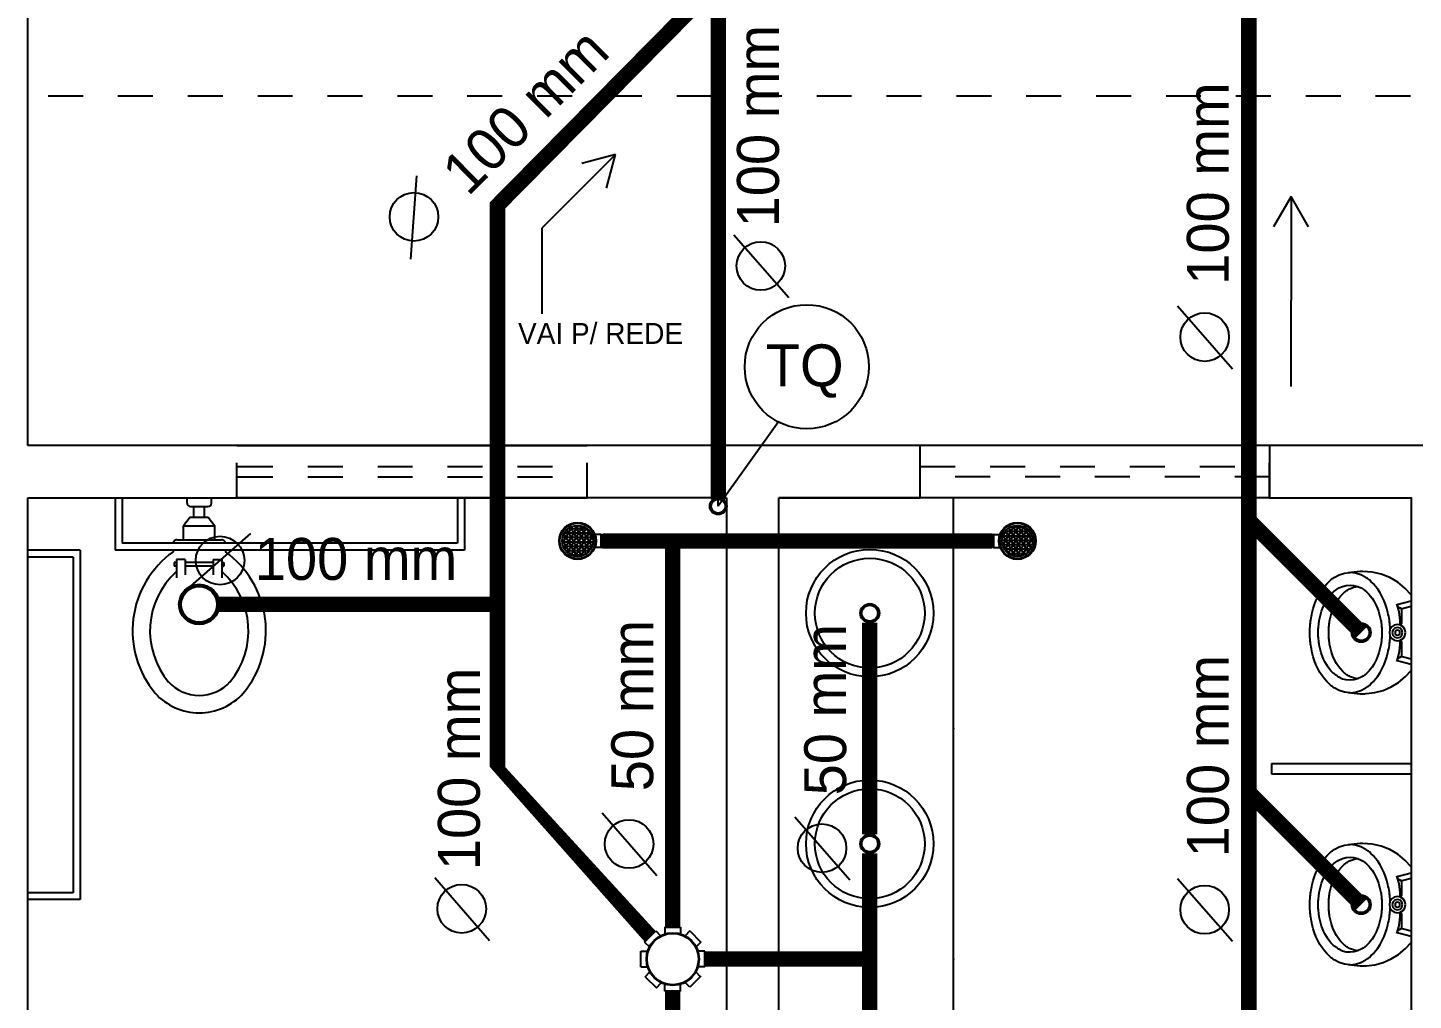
# Model space of a CAD drawing. Header units: millimetres. Extents: x 865.6 to 932.6, y 407.2 to 470.5.
# Drawn here: x 887.165 to 891.131, y 450.957 to 453.741 of the extents above; entities that cross this region are included whole.
import ezdxf

# ---------------------------------------------------------------- set-up
doc = ezdxf.new("R2010")
doc.units = ezdxf.units.MM
doc.linetypes.add('ACAD_ISO03W100', pattern=[30, 12, -18])
doc.layers.get('0').update_dxf_attribs({"color": 5})
for name, color, linetype in [('can01', 1, 'Continuous'), ('can02', 2, 'Continuous'), ('COTAS-TEXTOS', 1, 'Continuous'), ('Fios', 10, 'Continuous'), ('Janela', 2, 'Continuous'), ('pena 01', 1, 'Continuous'), ('pena02', 2, 'Continuous'), ('texto hidro', 1, 'Continuous'), ('TIGRECAD', 1, 'Continuous')]:
    doc.layers.add(name, color=color, linetype=linetype)
doc.styles.get("Standard").update_dxf_attribs({"font": 'ERASLGHT.TTF'})

msp = doc.modelspace()

# ---------------------------------------------------------------- hatches: boundary and pattern name
at = {"layer": 'TIGRECAD'}
h = msp.add_hatch(dxfattribs=at)
h.set_pattern_fill('NET3', color=256, scale=0.004, angle=-2.544443745170813e-14, style=0)
h.set_pattern_definition([(359.9999999999999, (605.6770176010723, 284.7695070078972), (6.221000277417676e-18, 0.0127), []), (59.99999999999996, (605.6770176010723, 284.7695070078972), (-0.01099852262806237, 0.006350000000000006), []), (119.9999999999999, (605.6770176010723, 284.7695070078972), (-0.01099852262806237, -0.006349999999999992), [])])
h.paths.add_polyline_path([(888.6939469389241, 452.2720642312991, 1), (888.782946938924, 452.2720642312991, 1)])
h = msp.add_hatch(dxfattribs=at)
h.set_pattern_fill('NET3', color=256, scale=0.004, angle=-180, style=0)
h.set_pattern_definition([(180, (1173.058729016371, 619.7746214547008), (-4.665750208063257e-18, -0.0127), []), (240, (1173.058729016371, 619.7746214547008), (0.01099852262806237, -0.006350000000000004), []), (299.9999999999999, (1173.058729016371, 619.7746214547008), (0.01099852262806237, 0.006349999999999994), [])])
h.paths.add_polyline_path([(890.0417996785195, 452.2720642312989, 1), (889.9527996785196, 452.2720642312989, 1)])

# ---------------------------------------------------------------- linework, layer by layer
at = {"color": 0}
msp.add_line((889.8145137147093, 452.3952476197102), (889.3145137147105, 452.3952476197101), dxfattribs=at)
for p in [(889.8145137147104, 451.7352476197103), (889.8145137147101, 451.0752476197105)]:
    msp.add_point(p, dxfattribs=at)
at = {"layer": 'can01'}
for p, q in [((890.6616069572416, 453.5581543771809), (890.6616069572416, 453.5581543771809)), ((888.6368740035352, 452.9215940064497), (888.6368740035352, 453.1683833185859)), ((890.7808758732019, 452.7135943597571), (890.7808758732019, 452.9603836718934)), ((889.3132250604546, 452.6124420043375), (889.1411139504639, 452.3713466909139)), ((889.1411139504639, 452.3713466909139), (889.1411139504639, 452.4638603663465))]:
    msp.add_line(p, q, dxfattribs=at)
at = {"layer": 'can01', "const_width": 0.04401018290937377}
for points in [[(889.1411139504636, 453.8952476197094), (889.1411139504639, 452.391346690914)], [(890.6598348055804, 447.9572012435547), (890.6598348055804, 447.9572012435547), (890.6598348055804, 453.8952476197094)], [(890.9815892395665, 452.0094959420077), (890.6598348055804, 452.3312503759937)], [(888.809946938924, 452.2720642312989), (889.0108268287609, 452.2720642312989)], [(889.0109992384023, 451.1667476197105), (889.0108268287609, 452.2720642312989), (889.9257996785196, 452.272064231299)], [(888.5092892444816, 452.0902755056707), (887.7062033015935, 452.0902755056707)], [(889.5748821376487, 451.4325976197104), (889.5748821376476, 452.0378976197102)], [(890.9815892395665, 451.2309260744865), (890.6558835922656, 451.5566317217874)], [(889.57488213765, 450.7725976197106), (889.5748821376488, 451.3778976197104)], [(889.5748821376494, 451.0752476197105), (889.1024992384022, 451.0752476197104)], [(888.8679713958451, 450.1809939208902), (889.0109992384023, 450.3240217634474), (889.0109992384023, 450.9837476197105)]]:
    msp.add_lwpolyline(points, dxfattribs=at)
at = {"layer": 'can01'}
for centre, radius in [((889.3946001719919, 452.7703624400236), 0.1776535189209678), ((889.1411139504639, 452.3713466909139), 0.0241871535239407), ((889.1411139504639, 452.3713466909139), 0.02000000000011123)]:
    msp.add_circle(centre, radius, dxfattribs=at)
at = {"layer": 'can02', "color": 0}
for p, q in [((887.1645137147118, 452.5452476197094), (887.1645137147118, 454.4952476197096)), ((887.763290410008, 452.5452476197091), (887.1645137147118, 452.5452476197094)), ((888.7662904100075, 452.5452476197088), (887.753537969578, 452.5452476197088)), ((887.7632904100083, 452.5452476197096), (888.7662904100082, 452.5452476197094)), ((889.7195137147123, 452.5452476197086), (888.7662904100075, 452.5452476197088)), ((889.7195137147123, 452.3952476197102), (889.7195137147123, 452.5452476197086)), ((887.1645137147116, 450.5952476197095), (887.1645137147113, 452.3952476197093)), ((887.1645137147113, 452.3952476197093), (887.763290410008, 452.3952476197093)), ((887.7632904100083, 452.3952476197093), (888.7662904100082, 452.3952476197093)), ((889.1645137147109, 452.3952476197093), (889.1645137147123, 449.9052476197095)), ((889.3145137147112, 449.7552476197095), (889.3145137147108, 452.3952476197104)), ((889.3145137147108, 452.3952476197104), (889.7195137147123, 452.3952476197102))]:
    msp.add_line(p, q, dxfattribs=at)
msp.add_lwpolyline([(891.2745137147142, 452.5452476197081), (890.7195137147128, 452.5452476197083), (890.7195137147128, 452.3952476197098), (891.1245137147141, 452.3952476197098), (891.1245137147141, 446.5452476197094), (889.3145137147117, 446.5452476197096)], dxfattribs=at)
at = {"layer": 'Fios', "color": 0}
for p, q in [((887.6204743924613, 452.3952476197106), (887.6904743924613, 452.3952476197106)), ((887.6204743924613, 452.3802476197096), (887.6204743924613, 452.3952476197097)), ((887.6204743924613, 452.3952476197097), (887.6904743924613, 452.3952476197097)), ((887.6904743924613, 452.3802476197097), (887.6904743924613, 452.3952476197097)), ((889.8145137147093, 449.7552476197109), (889.8145137147108, 452.3952476197102)), ((887.6299743924612, 452.3402476197097), (887.6104743924614, 452.3152476197098)), ((887.6299743924612, 452.3402476197097), (887.6809743924614, 452.3402476197098)), ((887.6304743924613, 452.3702476197096), (887.6804743924613, 452.3702476197097)), ((887.6399743924612, 452.3402476197097), (887.6399743924612, 452.3702476197096)), ((887.6709743924614, 452.3402476197098), (887.6709743924614, 452.3702476197097)), ((887.6809743924614, 452.3402476197098), (887.7004743924615, 452.3152476197098)), ((887.6104743924614, 452.2752476197096), (887.6104743924614, 452.3152476197098)), ((887.6104743924614, 452.3152476197098), (887.7004743924615, 452.3152476197098)), ((887.7004743924615, 452.2752476197097), (887.7004743924615, 452.3152476197098)), ((887.5917556424615, 452.2752476197096), (887.7191931424613, 452.2752476197097)), ((887.5804743924614, 452.2452476197097), (887.5804743924614, 452.2404546197614)), ((887.5899489036908, 452.2189824103936), (887.5899489036908, 452.1659062923865)), ((887.614981304873, 452.2189824103936), (887.5899489036908, 452.2189824103936)), ((887.614981304873, 452.2189824103936), (887.614981304873, 452.1750033131585)), ((887.6953252983144, 452.2189824103937), (887.6953252983144, 452.1750033131586)), ((887.6953252983144, 452.2189824103937), (887.7203576994968, 452.2189824103937)), ((887.7203576994968, 452.2189824103937), (887.7203576994968, 452.1659062923866)), ((887.7304743924615, 452.2452476197099), (887.7304743924615, 452.2404546197614)), ((887.5899489036908, 452.2100434358334), (887.584063807567, 452.2100434358334)), ((887.584063807567, 452.2100434358334), (887.584063807567, 452.1993514991062)), ((887.5899489036908, 452.1993514991062), (887.584063807567, 452.1993514991062)), ((887.6953252983144, 452.2100434358334), (887.614981304873, 452.2100434358334)), ((887.6953252983144, 452.1993514991062), (887.614981304873, 452.1993514991062)), ((887.7203576994968, 452.2100434358334), (887.7262427956205, 452.2100434358334)), ((887.7203576994968, 452.1993514991062), (887.7262427956205, 452.1993514991062)), ((887.7262427956205, 452.2100434358334), (887.7262427956205, 452.1993514991062))]:
    msp.add_line(p, q, dxfattribs=at)
for points in [[(890.9042140810307, 452.1674342856473), (890.9184506679626, 452.1749054526891), (890.933679493814, 452.1796731856638), (890.9495376212881, 452.1816469312383)], [(890.9789267430119, 452.1843093236556), (890.9437775672695, 452.1811251216963)], [(890.9949150376478, 452.167434285648), (890.9806785215419, 452.1749054526894), (890.9654496956905, 452.179673185664), (890.9495376212881, 452.1816469312383)], [(890.9827327985499, 452.1845675557912), (890.9789267430119, 452.1843093236558)], [(890.9865465033117, 452.1846535387348), (890.9827327985499, 452.1845675557912)], [(891.0632876261702, 452.1669477100121), (891.0386769916972, 452.1767163002272), (891.0129492163928, 452.1826522396858), (890.9865465033117, 452.1846535387348)], [(890.8703079750112, 452.1340672374391), (890.8762889067802, 452.1418936330257), (890.8828438136525, 452.1492634478496), (890.8897659718082, 452.1563121723317)], [(890.9024162300916, 452.1261722467285), (890.9072529654409, 452.1302593050085), (890.9124165811695, 452.1339348633688), (890.9178114265646, 452.1372843027312)], [(890.9178114265646, 452.1372843027312), (890.927838567633, 452.1420057862314), (890.938509943343, 452.1448622401907), (890.9495646301657, 452.1458215449517)], [(890.9495646301657, 452.1458215449517), (890.960619210749, 452.1448622401909), (890.971290551046, 452.1420057862316), (890.9813176921143, 452.1372843027315)], [(890.9533575120402, 452.1370229542457), (890.9595870081757, 452.1391959712906), (890.9659874255126, 452.1407183793405), (890.9725103189658, 452.1415459120529)], [(890.9813176921143, 452.1372843027315), (890.9867125375094, 452.1339348633693), (890.9918761532381, 452.1302593050092), (890.9967128885874, 452.1261722467292)], [(891.0288212144942, 452.1340672374403), (891.022840194192, 452.1418936330266), (891.0162853050265, 452.1492634478503), (891.0093631468708, 452.1563121723324)], [(891.1245137147134, 452.1174093524022), (891.1066707665675, 452.1369730218122), (891.086144498981, 452.1535809390031), (891.0632876261702, 452.1669477100121)], [(890.8412252004923, 452.0673325744139), (890.8442035373992, 452.0786429790436), (890.847874261875, 452.0897552829375), (890.8520528186846, 452.1006997642741)], [(890.8520528186846, 452.1006997642741), (890.8572809393272, 452.1122711632592), (890.8634038244036, 452.1233935244662), (890.8703079750112, 452.1340672374391)], [(890.8774223199196, 452.0928359370686), (890.8817567208146, 452.1005484087965), (890.8866019553016, 452.1079508744743), (890.8918822571088, 452.115060190726)], [(890.8965372348562, 452.0649424752258), (890.9004985058973, 452.0764112471226), (890.905457451765, 452.0874929541206), (890.9112104295768, 452.0982102251745)], [(890.9112104295768, 452.0982102251745), (890.9163081592815, 452.1061274198827), (890.9221241900716, 452.1135259547096), (890.9285836587096, 452.1203891500974)], [(891.0072468615704, 452.1150601907267), (891.0125271987908, 452.107950874475), (891.0173724863976, 452.1005484087972), (891.0217068695861, 452.0928359370695)], [(891.0470763708211, 452.1006997642754), (891.0418481970585, 452.1122711632603), (891.0357253119821, 452.1233935244674), (891.0288212144942, 452.1340672374403)], [(891.057904130666, 452.0673325744152), (891.0549256432535, 452.078642979045), (891.0512549364839, 452.0897552829389), (891.0470763708211, 452.1006997642754)], [(891.1245139980181, 452.099513992907), (891.0845966948823, 452.0890697518179)], [(891.1245137147134, 452.1174093524022), (891.1245137147148, 451.9015825316145)], [(890.8680778720914, 452.0706121083682), (890.8707889907951, 452.0781846276274), (890.87391548715, 452.0855939280287), (890.8774223199196, 452.0928359370686)], [(891.0217068695861, 452.0928359370695), (891.0252136492361, 452.0855939280299), (891.0283401632976, 452.0781846276285), (891.0310512465885, 452.0706121083693)], [(891.0910656413926, 452.0624302717596), (891.0891903774734, 452.0725245560162), (891.0866931891494, 452.082478179543), (891.0835813006872, 452.0922622452716)], [(891.0928902352312, 452.0310912560968), (891.0929198345325, 452.0419951574255), (891.0923104817687, 452.0522390265065), (891.0910656413926, 452.0624302717596)], [(891.0971089532914, 452.0758518267943), (891.0971089532918, 452.0356482138303)], [(891.1245139980183, 452.084297844936), (891.0983634181853, 452.0774555293179)], [(891.0852685211839, 452.032630028362), (891.0762636847348, 452.0308120273836), (891.0689102307513, 452.025854232441), (891.0639524358087, 452.0185007784572), (891.0621344348303, 452.0094959420084)], [(891.0852685211839, 452.0243675915957), (891.0777623660254, 452.0223371475867), (891.0724270323012, 452.0170019201015), (891.0703965882922, 452.0094959420084)], [(891.1084024658853, 452.0094959420086), (891.106584464907, 452.0185007784575), (891.1016266699644, 452.0258542324412), (891.0942732868068, 452.0308120273836), (891.0852685211839, 452.032630028362)], [(891.1001403124237, 452.0094959420086), (891.0981098684147, 452.0170019201017), (891.0927745701033, 452.0223371475867), (891.0852685211839, 452.0243675915957)], [(891.0917368382597, 452.0313241191062), (891.0943216610658, 452.0317418330536), (891.0954519047345, 452.0323397828078)], [(891.0954519047345, 452.0323397828078), (891.0963450578734, 452.033254785813), (891.0969111358604, 452.034384994069), (891.0971089532918, 452.0356482138305)], [(890.8584037285448, 452.009495942007), (890.858479512523, 452.0150518283559)], [(890.858479512523, 452.0039399140056), (890.8584037285448, 452.009495942007)], [(891.0406497478098, 452.0150518283571), (891.0407253901358, 452.0094959420081)], [(891.0407253901358, 452.0094959420081), (891.0406497478098, 452.0039399140068)], [(891.0621344348303, 452.0094959420084), (891.0639524358089, 452.000491034733), (891.0689102307515, 451.9931375099233), (891.0762636847353, 451.9881796441545), (891.0852685211842, 451.9863615723501)], [(891.0703965882922, 452.0094959420084), (891.0724270323012, 452.0019897868498), (891.0777623660256, 451.9966544531254), (891.0852685211842, 451.9946240091164)], [(891.0852685211842, 451.9863615723501), (891.094273286807, 451.9881796441545), (891.1016266699644, 451.9931375099235), (891.106584464907, 452.0004910347333), (891.1084024658853, 452.0094959420086)], [(891.0852685211842, 451.9946240091164), (891.0927745701035, 451.9966544531254), (891.0981098684147, 452.00198978685), (891.1001403124237, 452.0094959420086)], [(891.0910656413935, 451.9565614706047), (891.0923104817693, 451.9667526804445), (891.092919834533, 451.9769965495258), (891.0928902358671, 451.9879004046915)], [(891.095451904735, 451.9866518179043), (891.094321661066, 451.9872499093104), (891.0917368806154, 451.9876675410331)], [(891.097108953292, 451.983343386882), (891.0969111358609, 451.9846066774697), (891.0963450578734, 451.9857368857253), (891.095451904735, 451.9866518179043)], [(891.097108953292, 451.9833433868818), (891.0971089532923, 451.9429451436635)], [(890.8520528186859, 451.9182918364346), (890.8478742618759, 451.9292364594234), (890.8442035374001, 451.9403487987305), (890.8412252004932, 451.9516591679472)], [(890.8774223199207, 451.9261556636405), (890.873915487151, 451.9333977789198), (890.870788990796, 451.940807114734), (890.8680778720923, 451.9483796339933)], [(890.9112104295782, 451.9207813755353), (890.9054574517659, 451.9314987174151), (890.9004985058982, 451.9425803890002), (890.8965372348571, 451.9540492671362)], [(891.0310512465894, 451.9483796339945), (891.0283401632987, 451.9408071147351), (891.0252136492372, 451.9333977789209), (891.0217068695874, 451.9261556636415)], [(891.0470763708222, 451.918291836436), (891.0512549364853, 451.9292364594247), (891.0549256432546, 451.9403487987319), (891.0579041306669, 451.9516591679486)], [(891.0835813006884, 451.9267294970927), (891.0866931891505, 451.9365135628212), (891.0891903774741, 451.9464671863481), (891.0910656413935, 451.9565614706047)], [(891.0983431697464, 451.9415413694113), (891.1245137147143, 451.9346937557763)], [(890.8703079750126, 451.8849243632702), (890.8634038244049, 451.8955981470691), (890.8572809393286, 451.9067205436892), (890.8520528186859, 451.9182918364346)], [(890.8918822571104, 451.9039316932882), (890.8866580673184, 451.9110854883608), (890.8817835108061, 451.9184679810652), (890.8774223199207, 451.9261556636405)], [(890.9024162300934, 451.8928196372857), (890.8985488568178, 451.8961451374099), (890.8950782516231, 451.8999072807361), (890.8918822571104, 451.9039316932882)], [(890.928583658711, 451.8986027339175), (890.9221241900732, 451.905465858479), (890.9163081592828, 451.9128643578923), (890.9112104295782, 451.9207813755353)], [(891.0217068695874, 451.9261556636415), (891.0173724863989, 451.9184433335662), (891.0125271987922, 451.9110408678883), (891.0072468615717, 451.9039316932889)], [(891.0288212144956, 451.8849243632714), (891.0357253119837, 451.8955981470702), (891.0418481970601, 451.9067205436903), (891.0470763708222, 451.918291836436)], [(891.0675737413408, 451.8542063546487), (891.0887570276886, 451.8672522477945), (891.1078334486137, 451.8831246000265), (891.1245137147148, 451.9015825316147)], [(891.0845967366545, 451.9299221218783), (891.1245137147148, 451.9194776078051)], [(890.88976597181, 451.8626797116825), (890.8828438136543, 451.8697284007516), (890.8762889067821, 451.8770981447491), (890.8703079750126, 451.8849243632702)], [(890.9051920484831, 451.8911866696188), (890.9024162300934, 451.8928196372857)], [(890.9495646301675, 451.8731700557586), (890.9384176745803, 451.873995605339), (890.9277017315167, 451.876769511423), (890.9178114265665, 451.8817074396312)], [(890.9813176921161, 451.8817074396314), (890.9712943933664, 451.8770052916697), (890.9606209459912, 451.8741645965282), (890.9495646301675, 451.8731700557586)], [(890.9724778805917, 451.8774479550942), (890.96596612455, 451.8782772584606), (890.9595766144398, 451.8797988165967), (890.9533575120417, 451.8819687881172)], [(890.9967128885887, 451.8928196372864), (890.9918761532394, 451.8887324727672), (890.9867125375113, 451.8850568081674), (890.9813176921161, 451.8817074396314)], [(891.0093631468726, 451.8626797116832), (891.0162853050283, 451.8697284007523), (891.0228401941936, 451.87709814475), (891.0288212144956, 451.8849243632714)], [(890.9495376212903, 451.8373448111241), (890.9336794938163, 451.8393185566987), (890.9184506679649, 451.8440862188473), (890.9042140810329, 451.85155717341)], [(890.9437775672718, 451.8378666206657), (890.9789267430142, 451.8346824187071)], [(890.9495376212903, 451.8373448111241), (890.9654496956928, 451.8393185566989), (890.9806785215442, 451.8440862188476), (890.9949150376501, 451.8515571734107)], [(890.9961112912888, 451.834881440183), (891.0208246590892, 451.8377248267183), (891.0447557874986, 451.844293102026), (891.0675737413408, 451.8542063546487)], [(890.9042140810307, 451.3888644181262), (890.9184506679626, 451.396335585168), (890.933679493814, 451.4011033181426), (890.9495376212881, 451.4030770637172)], [(890.9789267430119, 451.4057394561345), (890.9437775672695, 451.4025552541751)], [(890.9949150376478, 451.3888644181269), (890.9806785215419, 451.3963355851682), (890.9654496956905, 451.4011033181429), (890.9495376212881, 451.4030770637172)], [(890.9827327985499, 451.4059976882701), (890.9789267430119, 451.4057394561347)], [(890.9865465033117, 451.4060836712137), (890.9827327985499, 451.4059976882701)], [(891.0632876261702, 451.388377842491), (891.0386769916972, 451.3981464327061), (891.0129492163928, 451.4040823721647), (890.9865465033117, 451.4060836712137)], [(891.1245137147134, 451.3388394848811), (891.1066707665675, 451.3584031542911), (891.086144498981, 451.3750110714819), (891.0632876261702, 451.388377842491)], [(890.8520528186846, 451.3221298967529), (890.8572809393272, 451.333701295738), (890.8634038244036, 451.3448236569451), (890.8703079750112, 451.355497369918)], [(890.8703079750112, 451.355497369918), (890.8762889067802, 451.3633237655046), (890.8828438136525, 451.3706935803285), (890.8897659718082, 451.3777423048106)], [(890.9024162300916, 451.3476023792074), (890.9072529654409, 451.3516894374874), (890.9124165811695, 451.3553649958477), (890.9178114265646, 451.3587144352101)], [(890.9178114265646, 451.3587144352101), (890.927838567633, 451.3634359187103), (890.938509943343, 451.3662923726696), (890.9495646301657, 451.3672516774305)], [(890.9495646301657, 451.3672516774305), (890.960619210749, 451.3662923726698), (890.971290551046, 451.3634359187105), (890.9813176921143, 451.3587144352103)], [(890.9533575120402, 451.3584530867246), (890.9595870081757, 451.3606261037695), (890.9659874255126, 451.3621485118193), (890.9725103189658, 451.3629760445318)], [(890.9813176921143, 451.3587144352103), (890.9867125375094, 451.3553649958482), (890.9918761532381, 451.3516894374881), (890.9967128885874, 451.3476023792081)], [(891.0288212144942, 451.3554973699191), (891.022840194192, 451.3633237655055), (891.0162853050265, 451.3706935803292), (891.0093631468708, 451.3777423048112)], [(891.0470763708211, 451.3221298967543), (891.0418481970585, 451.3337012957392), (891.0357253119821, 451.3448236569462), (891.0288212144942, 451.3554973699191)], [(890.8412252004923, 451.2887627068927), (890.8442035373992, 451.3000731115225), (890.847874261875, 451.3111854154164), (890.8520528186846, 451.3221298967529)], [(890.8680778720914, 451.2920422408471), (890.8707889907951, 451.2996147601062), (890.87391548715, 451.3070240605076), (890.8774223199196, 451.3142660695474)], [(890.8774223199196, 451.3142660695474), (890.8817567208146, 451.3219785412754), (890.8866019553016, 451.3293810069532), (890.8918822571088, 451.3364903232049)], [(890.8965372348562, 451.2863726077047), (890.9004985058973, 451.2978413796014), (890.905457451765, 451.3089230865995), (890.9112104295768, 451.3196403576534)], [(890.9112104295768, 451.3196403576534), (890.9163081592815, 451.3275575523616), (890.9221241900716, 451.3349560871885), (890.9285836587096, 451.3418192825762)], [(891.0072468615704, 451.3364903232056), (891.0125271987908, 451.3293810069539), (891.0173724863976, 451.3219785412761), (891.0217068695861, 451.3142660695484)], [(891.0217068695861, 451.3142660695484), (891.0252136492361, 451.3070240605088), (891.0283401632976, 451.2996147601074), (891.0310512465885, 451.2920422408482)], [(891.057904130666, 451.2887627068941), (891.0549256432535, 451.3000731115238), (891.0512549364839, 451.3111854154178), (891.0470763708211, 451.3221298967543)], [(891.0910656413926, 451.2838604042385), (891.0891903774734, 451.2939546884951), (891.0866931891494, 451.3039083120219), (891.0835813006872, 451.3136923777505)], [(891.1245139980181, 451.3209441253858), (891.0845966948823, 451.3104998842967)], [(891.1245139980183, 451.3057279774149), (891.0983634181853, 451.2988856617968)], [(891.1245137147134, 451.3388394848811), (891.1245137147148, 451.1230126640934)], [(891.0928902352312, 451.2525213885757), (891.0929198345325, 451.2634252899044), (891.0923104817687, 451.2736691589854), (891.0910656413926, 451.2838604042385)], [(891.0971089532914, 451.2972819592732), (891.0971089532918, 451.2570783463092)], [(890.8584037285448, 451.2309260744859), (890.858479512523, 451.2364819608348)], [(890.858479512523, 451.2253700464845), (890.8584037285448, 451.2309260744859)], [(891.0406497478098, 451.2364819608359), (891.0407253901358, 451.230926074487)], [(891.0407253901358, 451.230926074487), (891.0406497478098, 451.2253700464856)], [(891.0852685211839, 451.2540601608408), (891.0762636847348, 451.2522421598625), (891.0689102307513, 451.2472843649199), (891.0639524358087, 451.2399309109361), (891.0621344348303, 451.2309260744872)], [(891.0621344348303, 451.2309260744872), (891.0639524358089, 451.2219211672119), (891.0689102307515, 451.2145676424021), (891.0762636847353, 451.2096097766333), (891.0852685211842, 451.207791704829)], [(891.0852685211839, 451.2457977240746), (891.0777623660254, 451.2437672800655), (891.0724270323012, 451.2384320525804), (891.0703965882922, 451.2309260744872)], [(891.0703965882922, 451.2309260744872), (891.0724270323012, 451.2234199193286), (891.0777623660256, 451.2180845856043), (891.0852685211842, 451.2160541415952)], [(891.1084024658853, 451.2309260744875), (891.106584464907, 451.2399309109363), (891.1016266699644, 451.2472843649201), (891.0942732868068, 451.2522421598625), (891.0852685211839, 451.2540601608408)], [(891.1001403124237, 451.2309260744875), (891.0981098684147, 451.2384320525806), (891.0927745701033, 451.2437672800655), (891.0852685211839, 451.2457977240746)], [(891.0852685211842, 451.2160541415952), (891.0927745701035, 451.2180845856043), (891.0981098684147, 451.2234199193289), (891.1001403124237, 451.2309260744875)], [(891.0852685211842, 451.207791704829), (891.094273286807, 451.2096097766333), (891.1016266699644, 451.2145676424024), (891.106584464907, 451.2219211672121), (891.1084024658853, 451.2309260744875)], [(891.0917368382597, 451.2527542515851), (891.0943216610658, 451.2531719655325), (891.0954519047345, 451.2537699152866)], [(891.0954519047345, 451.2537699152866), (891.0963450578734, 451.2546849182919), (891.0969111358604, 451.2558151265479), (891.0971089532918, 451.2570783463094)], [(891.0910656413935, 451.1779916030836), (891.0923104817693, 451.1881828129234), (891.092919834533, 451.1984266820047), (891.0928902358671, 451.2093305371703)], [(891.095451904735, 451.2080819503832), (891.094321661066, 451.2086800417893), (891.0917368806154, 451.209097673512)], [(891.097108953292, 451.2047735193609), (891.0969111358609, 451.2060368099486), (891.0963450578734, 451.2071670182041), (891.095451904735, 451.2080819503832)], [(891.097108953292, 451.2047735193606), (891.0971089532923, 451.1643752761423)], [(890.8520528186859, 451.1397219689135), (890.8478742618759, 451.1506665919022), (890.8442035374001, 451.1617789312094), (890.8412252004932, 451.1730893004261)], [(890.8774223199207, 451.1475857961194), (890.873915487151, 451.1548279113987), (890.870788990796, 451.1622372472128), (890.8680778720923, 451.1698097664722)], [(890.8918822571104, 451.1253618257671), (890.8866580673184, 451.1325156208396), (890.8817835108061, 451.1398981135441), (890.8774223199207, 451.1475857961194)], [(890.9112104295782, 451.1422115080142), (890.9054574517659, 451.152928849894), (890.9004985058982, 451.1640105214791), (890.8965372348571, 451.175479399615)], [(891.0217068695874, 451.1475857961203), (891.0173724863989, 451.1398734660451), (891.0125271987922, 451.1324710003672), (891.0072468615717, 451.1253618257678)], [(891.0310512465894, 451.1698097664733), (891.0283401632987, 451.162237247214), (891.0252136492372, 451.1548279113998), (891.0217068695874, 451.1475857961203)], [(891.0470763708222, 451.1397219689148), (891.0512549364853, 451.1506665919036), (891.0549256432546, 451.1617789312107), (891.0579041306669, 451.1730893004275)], [(891.0835813006884, 451.1481596295715), (891.0866931891505, 451.1579436953001), (891.0891903774741, 451.1678973188269), (891.0910656413935, 451.1779916030836)], [(891.0845967366545, 451.1513522543572), (891.1245137147148, 451.140907740284)], [(891.0983431697464, 451.1629715018902), (891.1245137147143, 451.1561238882551)], [(890.8703079750126, 451.1063544957491), (890.8634038244049, 451.117028279548), (890.8572809393286, 451.128150676168), (890.8520528186859, 451.1397219689135)], [(890.88976597181, 451.0841098441614), (890.8828438136543, 451.0911585332304), (890.8762889067821, 451.098528277228), (890.8703079750126, 451.1063544957491)], [(890.9024162300934, 451.1142497697646), (890.8985488568178, 451.1175752698888), (890.8950782516231, 451.121337413215), (890.8918822571104, 451.1253618257671)], [(890.9051920484831, 451.1126168020977), (890.9024162300934, 451.1142497697646)], [(890.928583658711, 451.1200328663964), (890.9221241900732, 451.1268959909579), (890.9163081592828, 451.1342944903712), (890.9112104295782, 451.1422115080142)], [(890.9967128885887, 451.1142497697653), (890.9918761532394, 451.110162605246), (890.9867125375113, 451.1064869406463), (890.9813176921161, 451.1031375721103)], [(891.0093631468726, 451.0841098441621), (891.0162853050283, 451.0911585332311), (891.0228401941936, 451.0985282772289), (891.0288212144956, 451.1063544957502)], [(891.0288212144956, 451.1063544957502), (891.0357253119837, 451.1170282795491), (891.0418481970601, 451.1281506761692), (891.0470763708222, 451.1397219689148)], [(891.0675737413408, 451.0756364871276), (891.0887570276886, 451.0886823802733), (891.1078334486137, 451.1045547325053), (891.1245137147148, 451.1230126640936)], [(890.9495376212903, 451.058774943603), (890.9336794938163, 451.0607486891776), (890.9184506679649, 451.0655163513262), (890.9042140810329, 451.0729873058889)], [(890.9495646301675, 451.0946001882375), (890.9384176745803, 451.0954257378179), (890.9277017315167, 451.0981996439019), (890.9178114265665, 451.1031375721101)], [(890.9495376212903, 451.058774943603), (890.9654496956928, 451.0607486891778), (890.9806785215442, 451.0655163513264), (890.9949150376501, 451.0729873058896)], [(890.9813176921161, 451.1031375721103), (890.9712943933664, 451.0984354241485), (890.9606209459912, 451.0955947290071), (890.9495646301675, 451.0946001882375)], [(890.9724778805917, 451.0988780875731), (890.96596612455, 451.0997073909394), (890.9595766144398, 451.1012289490756), (890.9533575120417, 451.1033989205961)], [(890.9961112912888, 451.0563115726619), (891.0208246590892, 451.0591549591971), (891.0447557874986, 451.0657232345048), (891.0675737413408, 451.0756364871276)], [(890.9437775672718, 451.0592967531446), (890.9789267430142, 451.0561125511859)]]:
    msp.add_lwpolyline(points, dxfattribs=at)
for points in [[(890.8897659718082, 452.1563121723317), (890.8942965611329, 452.1603659423221, -0.02942473529393597), (890.9042140810307, 452.1674342856473)], [(890.9425983119067, 452.13147840008, -0.04999005598948046), (890.9533575120402, 452.1370229542457)], [(891.0093631468708, 452.1563121723324), (891.0048326106653, 452.1603659423228, 0.02943053568637869), (890.9949150376478, 452.167434285648)], [(890.8918822571088, 452.115060190726), (890.8951836763426, 452.1189519813162, -0.02079236998036347), (890.9024162300916, 452.1261722467285)], [(890.9285836587096, 452.1203891500974), (890.9330060965062, 452.1243885964321, -0.02970250662030876), (890.9425983119067, 452.13147840008)], [(890.9967128885874, 452.1261722467292, -0.02079236998037132), (891.0039454423365, 452.1189519813169), (891.0072468615704, 452.1150601907267)], [(890.8370082116444, 452.0450877811737, -0.02046073775951351), (890.8412252004923, 452.0673325744139)], [(890.8621922191978, 452.0483879963632), (890.8638139078005, 452.0558790301394, -0.01862566003872825), (890.8680778720914, 452.0706121083682)], [(890.8912441843427, 452.0427638336079), (890.8926975900179, 452.050224270488, -0.01626165539404137), (890.8965372348562, 452.0649424752258)], [(891.0310512465885, 452.0706121083693, -0.01863119837953419), (891.0353152285861, 452.0558790301405), (891.0369368994825, 452.0483879963643)], [(891.0621209778619, 452.0450877811753, 0.02045613904460881), (891.057904130666, 452.0673325744152)], [(891.0858076498216, 452.08594667766, 0.1037952052383011), (891.0892196286727, 452.0821692358858)], [(891.0892196286727, 452.0821692358858, 0.1038138337917633), (891.0938621410178, 452.080081989306)], [(891.0961965708539, 452.0786362859743, 0.1710593002992639), (891.0938621410178, 452.080081989306)], [(891.0971089532914, 452.0758518267943, 0.1710258189876893), (891.0961965708539, 452.0786362859743)], [(891.0974534516749, 452.0768616660117, 0.1658572062911514), (891.0971089532914, 452.0758518267943)], [(891.0983634181853, 452.0774555293182, 0.1691799526532789), (891.0974534516749, 452.0768616660117)], [(890.8345137147139, 452.0094959420068, -0.01773362754406329), (890.8356859582884, 452.0339652429012)], [(890.8356859582884, 452.0339652429012, -0.01573529918184133), (890.8370082116444, 452.0450877811737)], [(890.858479512523, 452.0150518283559, -0.01277097939396199), (890.8590876966553, 452.0261640260106)], [(890.8590876966553, 452.0261640260106), (890.8598409858582, 452.03360636681, -0.01507906027700766), (890.8621922191978, 452.0483879963632)], [(890.8884063930732, 452.0094959420072, -0.01405226587042514), (890.8887171782103, 452.0205851919899)], [(890.8887171782103, 452.0205851919899, -0.01317531056728037), (890.8896561912798, 452.0316745836252)], [(890.8896561912798, 452.0316745836252, -0.0156430291128522), (890.8912441843427, 452.0427638336079)], [(891.0369368994825, 452.0483879963643, -0.01508021313571757), (891.039288221355, 452.0336063668111), (891.0400414928513, 452.0261640260118)], [(891.0400414928513, 452.0261640260118, -0.0138931830418123), (891.0406497478098, 452.0150518283571)], [(891.0634431603917, 452.0339652429028, 0.01573766854823306), (891.0621209778619, 452.0450877811753)], [(891.0643617670935, 452.0191079029556, 0.0108347580327067), (891.0634431603917, 452.0339652429028)], [(890.8356859582886, 451.9850264994597, -0.01773417194132731), (890.8345137147139, 452.0094959420068)], [(890.8370082116448, 451.9739039611874, -0.01573683050037133), (890.8356859582886, 451.9850264994597)], [(890.8590876966555, 451.9928278580031, -0.01277158227186993), (890.858479512523, 452.0039399140056)], [(890.8621922191983, 451.9706037459983, -0.01507824668506857), (890.8598409858585, 451.9853854463778), (890.8590876966555, 451.9928278580031)], [(890.8887171782103, 451.9984062670675, -0.01405159377326279), (890.8884063930732, 452.0094959420072)], [(890.8896561912798, 451.9873173003892, -0.01317527051274339), (890.8887171782103, 451.9984062670675)], [(890.8912441843431, 451.9762277671017, -0.01564201439797634), (890.8896561912798, 451.9873173003892)], [(891.0400414928515, 451.9928278580043), (891.039288221355, 451.9853854463789, -0.01507939951217335), (891.036936899483, 451.9706037459995)], [(891.0406497478098, 452.0039399140068, -0.01389346800221795), (891.0400414928515, 451.9928278580043)], [(891.0621209778624, 451.973903961189, 0.01573919975684378), (891.0634431603921, 451.9850264994612)], [(891.0634431603921, 451.9850264994612, 0.01083411001007224), (891.0643617754699, 451.9998838919631)], [(891.0922310845506, 452.0094959420081, 0.9999999999999999), (891.0783059578175, 452.0094959420081)], [(891.0783059578175, 452.0094959420081, 0.9999999999999999), (891.0922310845506, 452.0094959420081)], [(890.8412252004932, 451.9516591679472, -0.02045952114235178), (890.8370082116448, 451.9739039611874)], [(890.8680778720923, 451.9483796339933, -0.0186257422148372), (890.8638139078012, 451.9631126413962), (890.8621922191983, 451.9706037459983)], [(890.8965372348571, 451.9540492671362, -0.01625875348357295), (890.8926975900183, 451.9687674364608), (890.8912441843431, 451.9762277671017)], [(891.036936899483, 451.9706037459995), (891.0353152285866, 451.9631126413973, -0.01863128057806416), (891.0310512465894, 451.9483796339945)], [(891.0579041306669, 451.9516591679486, 0.02045492244793608), (891.0621209778624, 451.973903961189)], [(891.0938621410187, 451.9389098947105, 0.1037941129356802), (891.0892196286736, 451.9368225064785)], [(891.0938621410187, 451.9389098947105, 0.1710662469735503), (891.0961965708548, 451.94035545639)], [(891.0961965708548, 451.94035545639, 0.1710258189876908), (891.0971089532923, 451.9429451436635)], [(891.0971089532923, 451.9429451436635, 0.1658839925538975), (891.0974534516758, 451.9421302180052)], [(891.0974534516758, 451.9421302180052, 0.1659399602763711), (891.0983431697464, 451.9415413694113)], [(891.0072468615717, 451.9039316932889), (891.0039454423381, 451.9000397964595, -0.02080968465336115), (890.9967128885887, 451.8928196372864)], [(891.0892196286736, 451.9368225064785, 0.1038048737223087), (891.0858076498225, 451.9330450647043)], [(890.9042140810329, 451.85155717341, -0.02941237411653704), (890.894296561135, 451.8586259062789), (890.88976597181, 451.8626797116825)], [(890.9178114265665, 451.8817074396312), (890.9135582101435, 451.8848024006435, 0.02161626261940329), (890.9051920484831, 451.8911866696188)], [(890.9425983119081, 451.8875133422824, -0.02970972025849074), (890.9330060965076, 451.8946031105171), (890.928583658711, 451.8986027339175)], [(890.9533575120417, 451.8819687881172, -0.05000155562124661), (890.9425983119081, 451.8875133422824)], [(890.9949150376501, 451.8515571734107, 0.0294181746471836), (891.0048326106671, 451.8586259062796), (891.0093631468726, 451.8626797116832)], [(890.9789267430142, 451.8346824187071, 0.02548866401617128), (890.9875240458082, 451.8343438697201)], [(890.9875240458082, 451.8343438697201, 0.02550611525489601), (890.9961112912888, 451.834881440183)], [(890.8897659718082, 451.3777423048106), (890.8942965611329, 451.3817960748009, -0.02942473529393597), (890.9042140810307, 451.3888644181262)], [(891.0093631468708, 451.3777423048112), (891.0048326106653, 451.3817960748016, 0.02943053568637869), (890.9949150376478, 451.3888644181269)], [(890.8918822571088, 451.3364903232049), (890.8951836763426, 451.340382113795, -0.02079236998036347), (890.9024162300916, 451.3476023792074)], [(890.9285836587096, 451.3418192825762), (890.9330060965062, 451.345818728911, -0.02970250662030876), (890.9425983119067, 451.3529085325589)], [(890.9425983119067, 451.3529085325589, -0.04999005598948046), (890.9533575120402, 451.3584530867246)], [(890.9967128885874, 451.3476023792081, -0.02079236998037132), (891.0039454423365, 451.3403821137957), (891.0072468615704, 451.3364903232056)], [(891.0858076498216, 451.3073768101389, 0.1037952052383011), (891.0892196286727, 451.3035993683646)], [(890.8356859582884, 451.2553953753801, -0.01573529918184133), (890.8370082116444, 451.2665179136526)], [(890.8370082116444, 451.2665179136526, -0.02046073775951351), (890.8412252004923, 451.2887627068927)], [(890.8590876966553, 451.2475941584895), (890.8598409858582, 451.2550364992888, -0.01507906027700766), (890.8621922191978, 451.2698181288421)], [(890.8621922191978, 451.2698181288421), (890.8638139078005, 451.2773091626183, -0.01862566003872825), (890.8680778720914, 451.2920422408471)], [(890.8896561912798, 451.2531047161041, -0.0156430291128522), (890.8912441843427, 451.2641939660867)], [(890.8912441843427, 451.2641939660867), (890.8926975900179, 451.2716544029669, -0.01626165539404137), (890.8965372348562, 451.2863726077047)], [(891.0310512465885, 451.2920422408482, -0.01863119837953419), (891.0353152285861, 451.2773091626194), (891.0369368994825, 451.2698181288432)], [(891.0369368994825, 451.2698181288432, -0.01508021313571757), (891.039288221355, 451.25503649929), (891.0400414928513, 451.2475941584906)], [(891.0621209778619, 451.2665179136542, 0.02045613904460881), (891.057904130666, 451.2887627068941)], [(891.0634431603917, 451.2553953753817, 0.01573766854823306), (891.0621209778619, 451.2665179136542)], [(891.0892196286727, 451.3035993683646, 0.1038138337917633), (891.0938621410178, 451.3015121217849)], [(891.0961965708539, 451.3000664184532, 0.1710593002992639), (891.0938621410178, 451.3015121217849)], [(891.0971089532914, 451.2972819592732, 0.1710258189876893), (891.0961965708539, 451.3000664184532)], [(891.0974534516749, 451.2982917984906, 0.1658572062911514), (891.0971089532914, 451.2972819592732)], [(891.0983634181853, 451.298885661797, 0.1691799526532789), (891.0974534516749, 451.2982917984906)], [(890.8345137147139, 451.2309260744856, -0.01773362754406329), (890.8356859582884, 451.2553953753801)], [(890.8356859582886, 451.2064566319385, -0.01773417194132731), (890.8345137147139, 451.2309260744856)], [(890.858479512523, 451.2364819608348, -0.01277097939396199), (890.8590876966553, 451.2475941584895)], [(890.8590876966555, 451.214257990482, -0.01277158227186993), (890.858479512523, 451.2253700464845)], [(890.8884063930732, 451.2309260744861, -0.01405226587042514), (890.8887171782103, 451.2420153244688)], [(890.8887171782103, 451.2198363995464, -0.01405159377326279), (890.8884063930732, 451.2309260744861)], [(890.8887171782103, 451.2420153244688, -0.01317531056728037), (890.8896561912798, 451.2531047161041)], [(891.0400414928513, 451.2475941584906, -0.0138931830418123), (891.0406497478098, 451.2364819608359)], [(891.0406497478098, 451.2253700464856, -0.01389346800221795), (891.0400414928515, 451.2142579904831)], [(891.0643617670935, 451.2405380354345, 0.0108347580327067), (891.0634431603917, 451.2553953753817)], [(891.0922310845506, 451.230926074487, 0.9999999999999999), (891.0783059578175, 451.230926074487)], [(891.0783059578175, 451.230926074487, 0.9999999999999999), (891.0922310845506, 451.230926074487)], [(890.8370082116448, 451.1953340936662, -0.01573683050037133), (890.8356859582886, 451.2064566319385)], [(890.8412252004932, 451.1730893004261, -0.02045952114235178), (890.8370082116448, 451.1953340936662)], [(890.8621922191983, 451.1920338784772, -0.01507824668506857), (890.8598409858585, 451.2068155788567), (890.8590876966555, 451.214257990482)], [(890.8680778720923, 451.1698097664722, -0.0186257422148372), (890.8638139078012, 451.184542773875), (890.8621922191983, 451.1920338784772)], [(890.8896561912798, 451.2087474328681, -0.01317527051274339), (890.8887171782103, 451.2198363995464)], [(890.8912441843431, 451.1976578995806, -0.01564201439797634), (890.8896561912798, 451.2087474328681)], [(890.8965372348571, 451.175479399615, -0.01625875348357295), (890.8926975900183, 451.1901975689397), (890.8912441843431, 451.1976578995806)], [(891.036936899483, 451.1920338784784), (891.0353152285866, 451.1845427738762, -0.01863128057806416), (891.0310512465894, 451.1698097664733)], [(891.0400414928515, 451.2142579904831), (891.039288221355, 451.2068155788578, -0.01507939951217335), (891.036936899483, 451.1920338784784)], [(891.0579041306669, 451.1730893004275, 0.02045492244793608), (891.0621209778624, 451.1953340936678)], [(891.0621209778624, 451.1953340936678, 0.01573919975684378), (891.0634431603921, 451.2064566319401)], [(891.0634431603921, 451.2064566319401, 0.01083411001007224), (891.0643617754699, 451.221314024442)], [(891.0892196286736, 451.1582526389574, 0.1038048737223087), (891.0858076498225, 451.1544751971832)], [(891.0938621410187, 451.1603400271894, 0.1037941129356802), (891.0892196286736, 451.1582526389574)], [(891.0938621410187, 451.1603400271894, 0.1710662469735503), (891.0961965708548, 451.1617855888688)], [(891.0961965708548, 451.1617855888688, 0.1710258189876908), (891.0971089532923, 451.1643752761423)], [(891.0971089532923, 451.1643752761423, 0.1658839925538975), (891.0974534516758, 451.1635603504841)], [(891.0974534516758, 451.1635603504841, 0.1659399602763711), (891.0983431697464, 451.1629715018902)], [(890.9178114265665, 451.1031375721101), (890.9135582101435, 451.1062325331224, 0.02161626261940329), (890.9051920484831, 451.1126168020977)], [(890.9425983119081, 451.1089434747613, -0.02970972025849074), (890.9330060965076, 451.116033242996), (890.928583658711, 451.1200328663964)], [(890.9533575120417, 451.1033989205961, -0.05000155562124661), (890.9425983119081, 451.1089434747613)], [(891.0072468615717, 451.1253618257678), (891.0039454423381, 451.1214699289384, -0.02080968465336115), (890.9967128885887, 451.1142497697653)], [(890.9042140810329, 451.0729873058889, -0.02941237411653704), (890.894296561135, 451.0800560387578), (890.88976597181, 451.0841098441614)], [(890.9949150376501, 451.0729873058896, 0.0294181746471836), (891.0048326106671, 451.0800560387585), (891.0093631468726, 451.0841098441621)], [(890.9789267430142, 451.0561125511859, 0.02548866401617128), (890.9875240458082, 451.055774002199)], [(890.9875240458082, 451.055774002199, 0.02550611525489601), (890.9961112912888, 451.0563115726619)]]:
    msp.add_lwpolyline(points, format="xyb", dxfattribs=at)
for centre, radius in [((889.5748821376478, 452.0652476197102), 0.1824678), ((889.5748821376478, 452.0652476197102), 0.15712505), ((889.574882137649, 451.4052476197104), 0.1824678), ((889.574882137649, 451.4052476197104), 0.15712505)]:
    msp.add_circle(centre, radius, dxfattribs=at)
for centre, radius, start, end in [((887.6304743924616, 452.3802476197097), 0.01, 180.0000000000261, 270.000000000026), ((887.6804743924615, 452.3802476197098), 0.01, 270.000000000026, 2.605510395054913e-11), ((887.5917556424615, 452.2639663697098), 0.01128125, 90.00000000002606, 180.0000000000261), ((887.7191931424616, 452.2639663697099), 0.01128125, 2.605510395054913e-11, 90.00000000002606), ((887.7422322744767, 452.014655062644), 0.2777607826681225, 125.6169865590564, 220.0252282410087), ((887.5687165104466, 452.0146550626439), 0.2777607826681225, 319.9747717590446, 54.38301344100154), ((887.7422322744767, 452.014655062644), 0.2277607826681225, 131.9599535011964, 220.0252282410087), ((887.5687165104466, 452.0146550626439), 0.2277607826681225, 319.9747717590446, 48.25692557974959), ((887.6554743924617, 451.949402031209), 0.11945934850563, 221.9960843345975, 318.0039156654533), ((887.6554743924617, 451.949402031209), 0.16945934850563, 221.9960843345975, 318.0039156654533)]:
    msp.add_arc(centre, radius, start, end, dxfattribs=at)
at = {"layer": 'Janela', "color": 0}
for p, q in [((890.7195137147128, 452.5452476197083), (889.7195137147128, 452.5452476197094)), ((887.4145137147118, 452.3952476197096), (887.4145137147118, 452.2452476197096)), ((887.4345137147118, 452.3952476197096), (887.4345137147118, 452.2652476197096)), ((889.164513714711, 452.3952476197092), (887.763290410008, 452.3952476197093)), ((888.3945137147118, 452.3952476197099), (888.3945137147118, 452.2652476197103)), ((888.4145137147118, 452.3952476197099), (888.4145137147118, 452.24524761971)), ((890.7195137147128, 452.3952476197093), (889.7195137147128, 452.3952476197093)), ((888.3945137147118, 452.2652476197101), (887.4345137147118, 452.2652476197096)), ((887.3145137147119, 452.2452476197096), (887.1645137147118, 452.2452476197095)), ((887.2945137147119, 452.2252476197096), (887.1645137147118, 452.2252476197095)), ((887.2945137147119, 452.2252476197096), (887.2945137147126, 451.2652476197096)), ((887.3145137147119, 452.2452476197096), (887.3145137147126, 451.2452476197096)), ((888.4145137147118, 452.2452476197101), (887.4145137147118, 452.2452476197096)), ((887.2945137147126, 451.2652476197096), (887.1645137147127, 451.2652476197095)), ((887.3145137147126, 451.2452476197096), (887.1645137147127, 451.2452476197095))]:
    msp.add_line(p, q, dxfattribs=at)
at = {"layer": 'pena 01', "color": 0, "linetype": 'ACAD_ISO03W100', "ltscale": 0.005}
for p, q in [((893.1228470480446, 453.5452476197092), (887.1645137147118, 453.5452476197094)), ((887.7632904100083, 452.3952476197095), (887.7632904100083, 452.5452476197094)), ((888.7662904100082, 452.3952476197095), (888.7662904100082, 452.5452476197094)), ((889.7195137147128, 452.3952476197093), (889.7195137147128, 452.5452476197094)), ((890.7195137147128, 452.3952476197093), (890.7195137147128, 452.5452476197094)), ((887.7662904100082, 452.4852476197094), (888.7662904100082, 452.4852476197094)), ((887.7662904100082, 452.4552476197094), (888.7662904100082, 452.4552476197094)), ((889.7195137147128, 452.4852476197094), (890.7195137147128, 452.4852476197092)), ((890.7195137147128, 452.4552476197099), (889.7195137147128, 452.4552476197103))]:
    msp.add_line(p, q, dxfattribs=at)
at = {"layer": 'pena02', "color": 0}
for p, q in [((890.7245137147142, 451.6352476197095), (891.1245137147141, 451.6352476197095)), ((890.7245137147142, 451.6352476197095), (890.7245137147142, 451.6052476197098)), ((890.7245137147142, 451.6052476197093), (891.1245137147141, 451.6052476197093))]:
    msp.add_line(p, q, dxfattribs=at)
at = {"layer": 'TIGRECAD'}
for p, q in [((888.50928924448, 453.2323408622366), (889.164513714712, 453.8952476197094)), ((888.8469204606074, 453.3784297756582), (888.6368740035352, 453.1683833185859)), ((888.8469204606074, 453.3784297756582), (888.7503278779786, 453.3525478711481)), ((888.8210385560973, 453.2818371930293), (888.8469204606074, 453.3784297756582)), ((888.2616156520107, 453.0784657928321), (888.2783907942999, 453.3167208397782)), ((890.7808758732018, 453.2574342202133), (890.7308758732017, 453.1708316798351)), ((890.7808758732018, 453.2574342202133), (890.7808758732019, 452.9603836718934)), ((890.8308758732019, 453.1708316798351), (890.7808758732018, 453.2574342202133)), ((888.50928924448, 453.1799643312622), (888.509289244482, 452.166862612809)), ((888.509289244482, 452.166862612809), (888.50928924448, 453.1799643312622)), ((889.342914946001, 452.9674775210959), (889.1857102636407, 453.1472928726043)), ((890.6133755542272, 452.7639419473125), (890.4561708718669, 452.9437572988209)), ((887.6237135101399, 452.1359723037652), (887.8035288616483, 452.2931769861256)), ((888.8064469389242, 452.2908142312989), (888.7880194867707, 452.2908142312989)), ((888.8064469389242, 452.253314231299), (888.8064469389242, 452.2908142312989)), ((888.8064469389242, 452.2908142312989), (888.809946938924, 452.2898764091254)), ((888.809946938924, 452.2542520534724), (888.809946938924, 452.2898764091254)), ((889.9292996785194, 452.290814231299), (889.9257996785196, 452.2898764091255)), ((889.9257996785196, 452.2898764091255), (889.9257996785196, 452.2542520534725)), ((889.9292996785194, 452.290814231299), (889.9292996785194, 452.253314231299)), ((889.9292996785194, 452.290814231299), (889.9477271306729, 452.290814231299)), ((888.8064469389242, 452.253314231299), (888.7880194867707, 452.253314231299)), ((888.8064469389242, 452.253314231299), (888.809946938924, 452.2542520534724)), ((889.9292996785194, 452.253314231299), (889.9257996785196, 452.2542520534725)), ((889.9292996785194, 452.253314231299), (889.9477271306729, 452.253314231299)), ((889.0108394399024, 452.1912143200675), (889.0108394399024, 451.3928039270111)), ((889.0108394399023, 452.1702143200677), (889.0108394399024, 451.3928039270111)), ((888.9657251266989, 451.3130454172269), (888.8085204443386, 451.4928607687353)), ((889.5179852769537, 451.3012244734654), (889.3607805945934, 451.4810398249738)), ((888.4868013313937, 451.1277497512319), (888.3295966490334, 451.3075651027403)), ((890.6133755542272, 451.1253185077629), (890.4561708718669, 451.3051338592713)), ((888.9303890653468, 451.1240379876123), (888.9622088705003, 451.1558577927657)), ((888.9622088705003, 451.1558577927657), (888.9759483717539, 451.142118291512)), ((888.9884992384023, 451.1667476197105), (889.0334992384022, 451.1667476197105)), ((888.9884992384023, 451.1667476197105), (888.9884992384023, 451.1473170306973)), ((888.9884992384023, 451.1667476197105), (889.0334992384022, 451.1667476197105)), ((888.9884992384023, 451.1667476197105), (888.9884992384023, 451.1473170306973)), ((889.0334992384022, 451.1667476197105), (889.0334992384022, 451.1473170306973)), ((889.0334992384022, 451.1667476197105), (889.0334992384022, 451.1473170306973)), ((889.0597896063041, 451.1558577927657), (889.0460501050504, 451.142118291512)), ((889.0597896063041, 451.1558577927657), (889.0460501050504, 451.142118291512)), ((889.0597896063041, 451.1558577927657), (889.0916094114575, 451.1240379876123)), ((888.9303890653468, 451.1240379876123), (888.9441285666005, 451.1102984863586)), ((889.0916094114575, 451.1240379876123), (889.0778699102038, 451.1102984863586)), ((888.9194992384022, 451.0527476197104), (888.9194992384022, 451.0977476197104)), ((888.9194992384022, 451.0977476197104), (888.9389298274152, 451.0977476197104)), ((888.9194992384022, 451.0527476197104), (888.9194992384022, 451.0977476197104)), ((888.9194992384022, 451.0977476197104), (888.9389298274152, 451.0977476197104)), ((889.1024992384022, 451.0977476197104), (889.0830686493891, 451.0977476197104)), ((889.1024992384022, 451.0977476197104), (889.0830686493891, 451.0977476197104)), ((889.1024992384022, 451.0527476197104), (889.1024992384022, 451.0977476197104)), ((889.1024992384022, 451.0527476197104), (889.1024992384022, 451.0977476197104)), ((888.9194992384022, 451.0527476197104), (888.9389298274152, 451.0527476197104)), ((888.9194992384022, 451.0527476197104), (888.9389298274152, 451.0527476197104)), ((888.93184859838, 451.0241234944455), (888.9451809144706, 451.0382584559615)), ((889.0901498784243, 451.0241234944455), (889.0768175623338, 451.0382584559615)), ((889.1024992384022, 451.0527476197104), (889.0830686493891, 451.0527476197104)), ((888.93184859838, 451.0241234944455), (888.9645842641795, 450.9932467040575)), ((888.9645842641795, 450.9932467040575), (888.9779165802701, 451.0073816655735)), ((888.9884992384023, 450.9837476197105), (888.9884992384023, 451.0031782087235)), ((889.0334992384022, 450.9837476197105), (889.0334992384022, 451.0031782087235)), ((889.0601146840795, 450.9949625244305), (889.0463314165187, 451.0085251558055)), ((889.0911189165253, 451.0259667568763), (889.0601146840795, 450.9949625244305)), ((889.0334992384022, 450.9837476197105), (888.9884992384023, 450.9837476197105))]:
    msp.add_line(p, q, dxfattribs=at)
at = {"layer": 'TIGRECAD', "const_width": 0.04401018290937377}
for points in [[(889.1411139504636, 453.8715735010702), (888.50928924448, 453.2323408622366), (888.50928924448, 453.1799643312643)], [(888.9462989679236, 451.139947890189), (888.509289244482, 451.5699621636638), (888.50928924448, 453.2323408622366)]]:
    msp.add_lwpolyline(points, dxfattribs=at)
at = {"layer": 'TIGRECAD'}
for centre, radius in [((888.2701428898357, 453.1995769830247), 0.06950793729108246), ((889.2630037481964, 453.0588823056544), 0.06950793729108246), ((890.5334643564227, 452.855346731871), 0.06950793729108246), ((888.7384469389241, 452.2720642312991), 0.05300000000000001), ((888.7384469389241, 452.2720642312991), 0.05050000000000002), ((888.7384469389241, 452.2720642312991), 0.0445), ((889.9972996785195, 452.2720642312989), 0.05300000000000001), ((889.9972996785195, 452.2720642312989), 0.05050000000000002), ((889.9972996785195, 452.2720642312989), 0.0445), ((887.7151182946983, 452.2158835015699), 0.06950793729108246), ((887.6551533015937, 452.0902755056707), 0.05765000000000003), ((887.6551533015937, 452.0902755056707), 0.05324999999999997), ((887.6551533015937, 452.0902755056707), 0.05104999999999997), ((889.5748821376478, 452.0652476197102), 0.02735000000000002), ((889.5748821376478, 452.0652476197102), 0.02555000000000001), ((889.5748821376478, 452.0652476197102), 0.022808475), ((889.5748821376478, 452.0652476197102), 0.022808475), ((890.9815892395665, 452.0094959420077), 0.02735000000000002), ((890.9815892395665, 452.0094959420077), 0.02735000000000002), ((890.9815892395665, 452.0094959420077), 0.02555000000000001), ((890.9815892395665, 452.0094959420077), 0.02555000000000001), ((890.9815892395665, 452.0094959420077), 0.022808475), ((890.9815892395665, 452.0094959420077), 0.022808475), ((890.9815892395665, 452.0094959420077), 0.022808475), ((888.8858139288943, 451.4044502017854), 0.06950793729108246), ((889.4380740791491, 451.3926292580238), 0.06950793729108246), ((889.574882137649, 451.4052476197104), 0.02735000000000002), ((889.574882137649, 451.4052476197104), 0.02555000000000001), ((889.574882137649, 451.4052476197104), 0.022808475), ((889.574882137649, 451.4052476197104), 0.022808475), ((888.4068901335892, 451.2191545357904), 0.06950793729108246), ((890.5334643564227, 451.2167232923213), 0.06950793729108246), ((890.9815892395665, 451.2309260744865), 0.02735000000000002), ((890.9815892395665, 451.2309260744865), 0.02735000000000002), ((890.9815892395665, 451.2309260744865), 0.02555000000000001), ((890.9815892395665, 451.2309260744865), 0.02555000000000001), ((890.9815892395665, 451.2309260744865), 0.022808475), ((890.9815892395665, 451.2309260744865), 0.022808475), ((890.9815892395665, 451.2309260744865), 0.022808475), ((889.0109992384022, 451.0752476197105), 0.0755), ((889.0109992384022, 451.0752476197105), 0.0735)]:
    msp.add_circle(centre, radius, dxfattribs=at)

# ---------------------------------------------------------------- texts
at = {"layer": 'COTAS-TEXTOS', "color": 1}
msp.add_text('VAI P/ REDE ', height=0.06000000000000001, dxfattribs=at).set_placement((888.5679289798104, 452.8359171697614))
at = {"layer": 'texto hidro', "char_height": 0.12, "width": 11.62040143525121, "attachment_point": 1}
for s, insert, rotation in [('{\\fEras Demi ITC|b0|i0|c0|p34;100 mm}', (889.1948395389231, 453.1693086289533), 90), ('{\\fEras Demi ITC|b0|i0|c0|p34;100 mm}', (888.3404453336677, 453.3410854053919), 44.81076687177327), ('{\\fEras Demi ITC|b0|i0|c0|p34;100 mm}', (890.4826197405329, 453.0049525213468), 90), ('{\\fEras Demi ITC|b0|i0|c0|p34;50 mm}', (888.8349693130045, 451.5555531000654), 90), ('{\\fEras Demi ITC|b0|i0|c0|p34;50 mm}', (889.3872294632594, 451.5437321563038), 90), ('{\\fEras Demi ITC|b0|i0|c0|p34;100 mm}', (890.4826197405329, 451.3663290817971), 90), ('{\\fEras Demi ITC|b0|i0|c0|p34;100 mm}', (888.3387259243159, 451.3295808590893), 90)]:
    msp.add_mtext(s, dxfattribs=dict(at, insert=insert, rotation=rotation))
for s, insert in [('{\\fEras Demi ITC|b0|i0|c0|p34;TQ}', (889.2771638680908, 452.8344856185318)), ('{\\fEras Demi ITC|b0|i0|c0|p34;100 mm}', (887.8143994657719, 452.2804207798281))]:
    msp.add_mtext(s, dxfattribs=dict(at, insert=insert))

doc.saveas('drawing.dxf')
